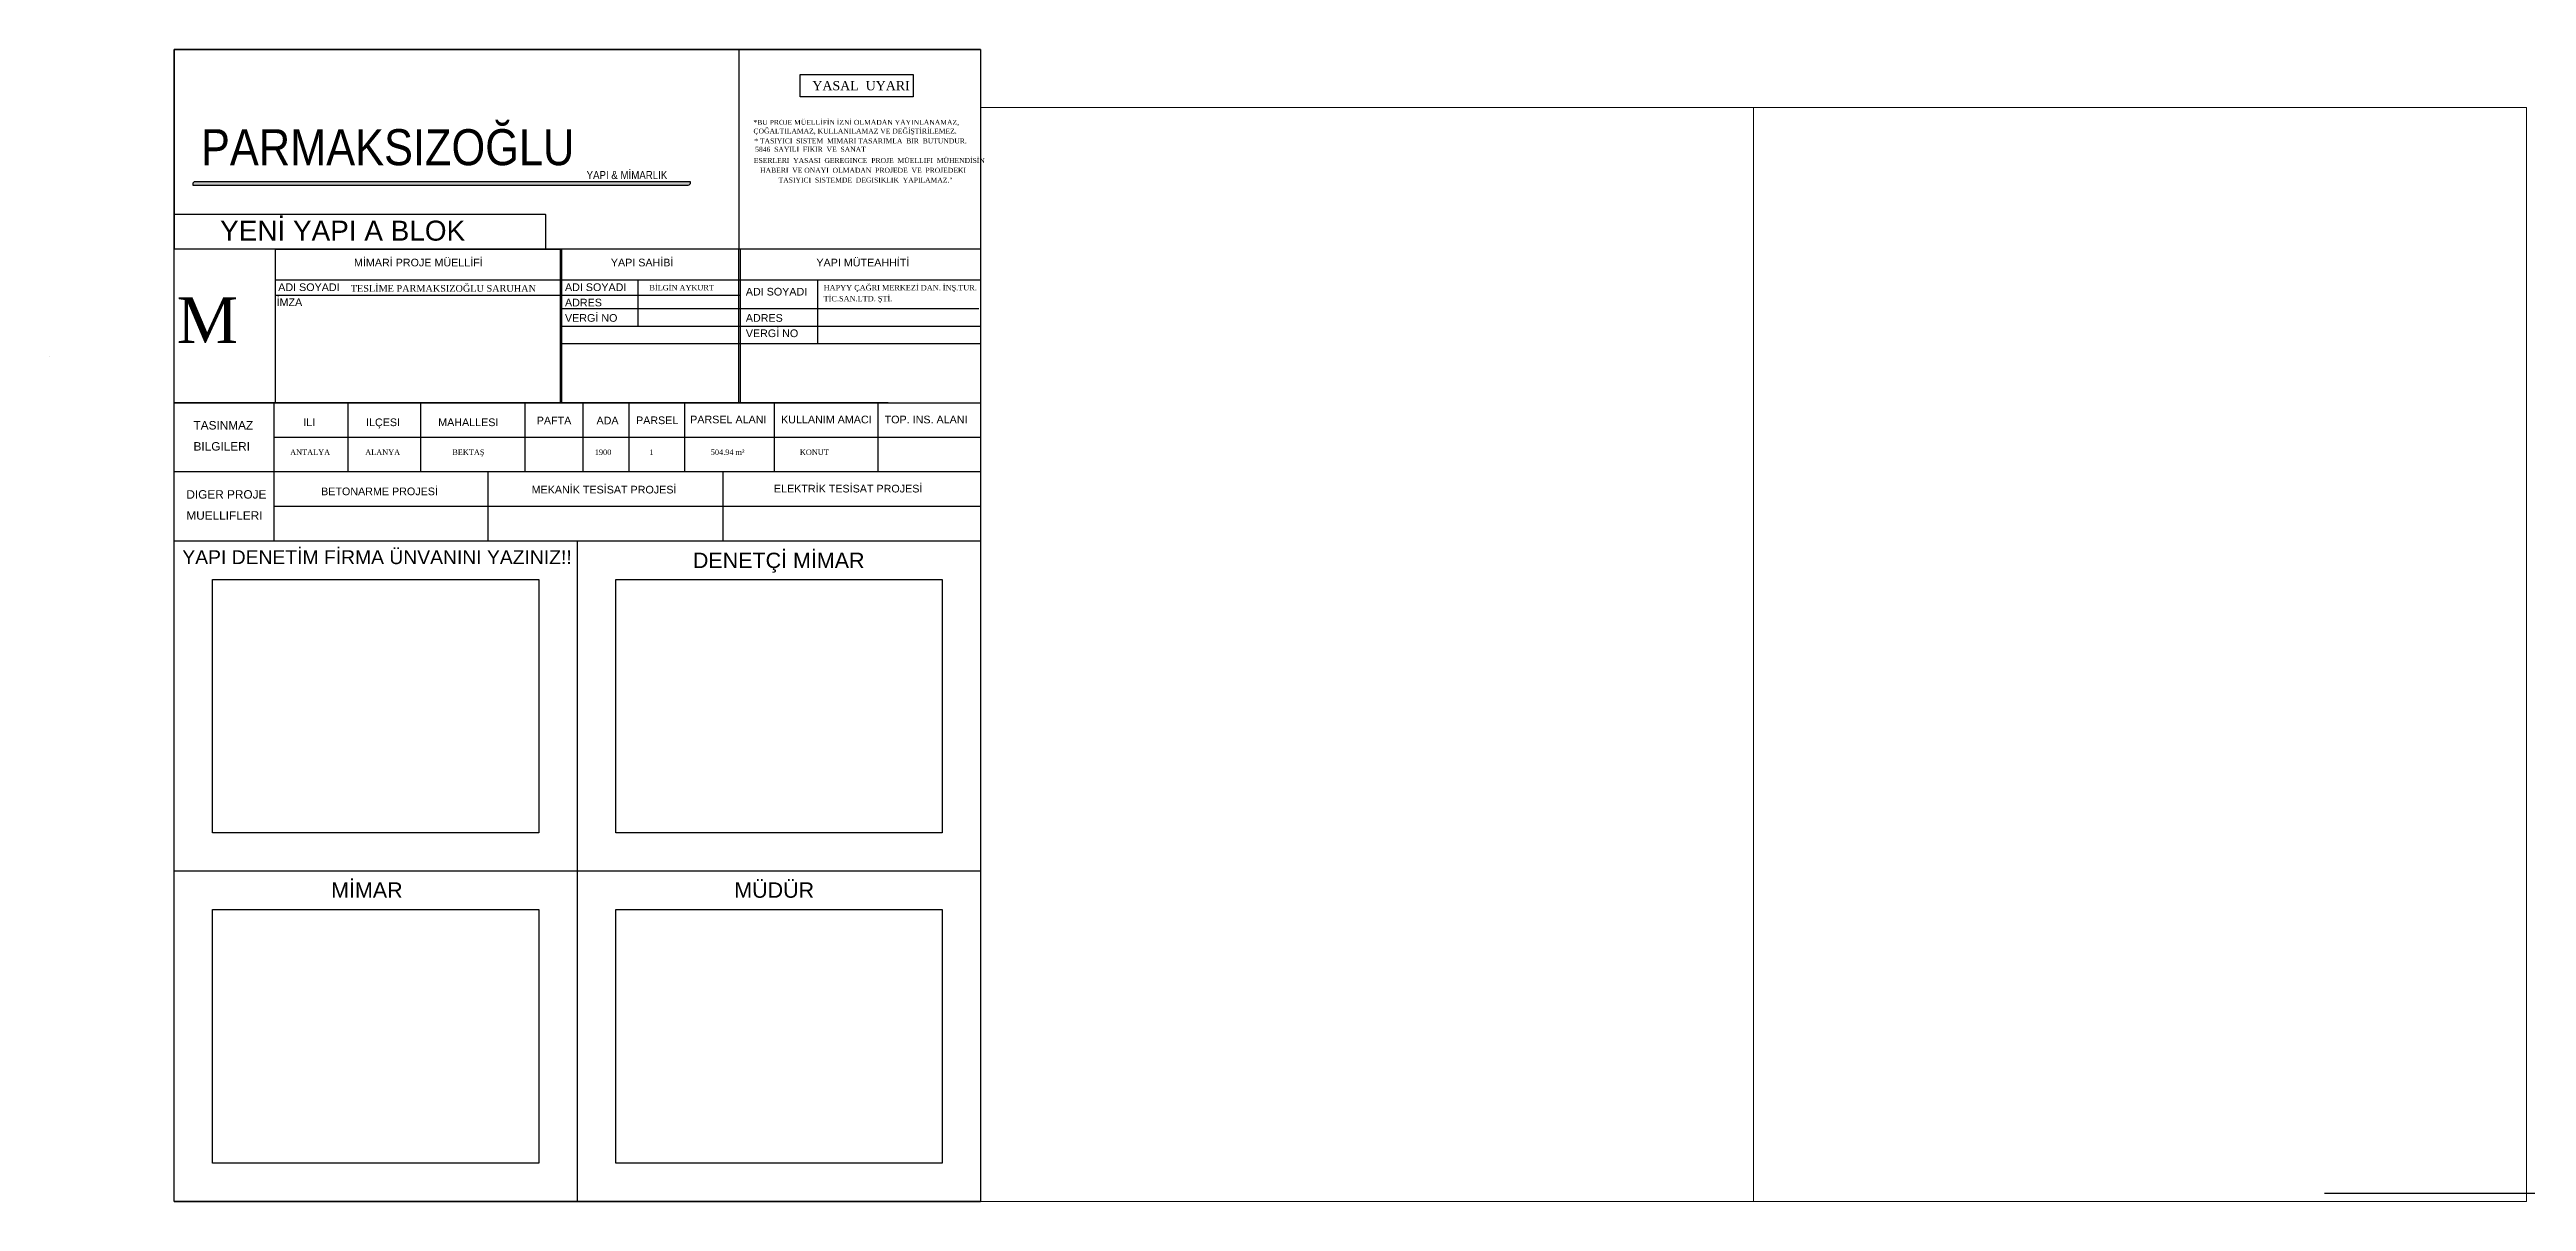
# Model space of a CAD drawing. Header units: millimetres. Extents: x 708 to 46452, y -4963 to 3960.
# Drawn here: x 718 to 3944, y 1328 to 2828 of the extents above; entities that cross this region are included whole.
import ezdxf

# ---------------------------------------------------------------- set-up
doc = ezdxf.new("R2010")
doc.units = ezdxf.units.MM
for name, color, linetype, lineweight in [('10', 134, 'Continuous', 0), ('20', 1, 'Continuous', 0), ('Çerçeve', 8, 'Continuous', 30)]:
    doc.layers.add(name, color=color, linetype=linetype, lineweight=lineweight)
for name, color, linetype in [('DUVARTARAMA', 7, 'Continuous'), ('KAPAK', 7, 'Continuous'), ('TP-DUVAR', 210, 'Continuous')]:
    doc.layers.add(name, color=color, linetype=linetype)
doc.styles.add('GENERATED_STYLE_2', font='times.ttf')
doc.styles.add('LEVENT', font='times.ttf', dxfattribs={"height": 11})
doc.styles.get("Standard").update_dxf_attribs({"font": 'arial.ttf'})
doc.styles.add('STYLE1', font='times.ttf', dxfattribs={"width": 0.8, "height": 12.5})
doc.styles.add('YAZI', font='arial.ttf', dxfattribs={"height": 34})
picture_1 = doc.add_image_def('image1.jpg', size_in_pixel=(1240, 1755))
picture_2 = doc.add_image_def('image2.jpg', size_in_pixel=(1240, 1755))

# ---------------------------------------------------------------- blocks, each defined once
blk = doc.blocks.new('17')
at = {"layer": 'KAPAK', "color": 7, "linetype": 'Continuous', "true_color": 0x000007}
for p, q in [((-96.8, -33358.9), (953.2, -33358.9)), ((-96.8, -34858.9), (-96.8, -33358.9)), ((953.2, -33358.9), (953.2, -34858.9)), ((953.2, -34858.9), (-96.8, -34858.9))]:
    blk.add_line(p, q, dxfattribs=at)

msp = doc.modelspace()

# ---------------------------------------------------------------- hatches: boundary and pattern name
at = {"layer": 'DUVARTARAMA'}
h = msp.add_hatch(color=256, dxfattribs=at)
h.dxf.hatch_style = 1
edge = h.paths.add_edge_path()
edge.add_line((908.225, 2655.919), (1552.381, 2655.919))
edge.add_line((1552.381, 2655.919), (1552.381, 2654.003))
edge.add_arc((1549.115, 2654.003), 3.265, -90, 0, ccw=False)
edge.add_line((1549.115, 2650.737), (904.96, 2650.737))
edge.add_line((904.96, 2650.737), (904.96, 2652.653))
edge.add_arc((908.225, 2652.653), 3.265, 90, 180, ccw=False)

# ---------------------------------------------------------------- linework, layer by layer
for p, q in [((1011.885, 2567.644), (1011.885, 2527.644)), ((1011.885, 2567.644), (1385.315, 2567.644)), ((1615.216, 2567.644), (1615.216, 2367.644)), ((1617.216, 2567.644), (1615.216, 2567.644)), ((1617.216, 2567.644), (1617.216, 2367.644)), ((1011.885, 2527.644), (1930.315, 2527.644)), ((1484.213, 2527.644), (1484.213, 2467.644)), ((1718.204, 2527.644), (1718.204, 2444.991)), ((1011.885, 2507.644), (1617.216, 2507.644)), ((1383.315, 2490.298), (1928.315, 2490.298)), ((1385.315, 2467.644), (1930.315, 2467.644)), ((1385.315, 2444.991), (1930.315, 2444.991)), ((880.315, 2367.644), (1930.315, 2367.644)), ((1930.315, 2277.644), (880.315, 2277.644)), ((1930.315, 2187.644), (880.315, 2187.644)), ((1930.315, 2187.644), (1930.315, 1327.644)), ((1930.315, 1757.644), (880.315, 1757.644))]:
    msp.add_line(p, q)
msp.add_lwpolyline([(908.225, 2655.919), (1552.381, 2655.919), (1552.381, 2654.003, -0.41421356), (1549.115, 2650.737), (904.96, 2650.737), (904.96, 2652.653, -0.41421356)], format="xyb", close=True)
for points in [[(1930.315, 1327.644), (880.315, 1327.644), (880.315, 2187.644)], [(1405.315, 1327.644), (1405.315, 2187.644)]]:
    msp.add_lwpolyline(points)
for points in [[(1355.315, 2137.644), (1355.315, 1807.644), (930.315, 1807.644), (930.315, 2137.644)], [(1880.315, 2137.644), (1880.315, 1807.644), (1455.315, 1807.644), (1455.315, 2137.644)], [(1355.315, 1707.644), (1355.315, 1377.644), (930.315, 1377.644), (930.315, 1707.644)], [(1880.315, 1707.644), (1880.315, 1377.644), (1455.315, 1377.644), (1455.315, 1707.644)]]:
    msp.add_lwpolyline(points, close=True)
at = {"layer": 'KAPAK', "color": 7, "linetype": 'Continuous', "true_color": 0x000007}
for p, q in [((1930.315, 2827.644), (880.315, 2827.644)), ((880.315, 2827.644), (880.315, 2567.644)), ((1695.295, 2795.133), (1842.563, 2795.133)), ((1695.295, 2765.983), (1695.295, 2795.133)), ((1842.563, 2795.133), (1842.563, 2765.983)), ((1842.563, 2765.983), (1695.295, 2765.983)), ((1930.315, 2567.644), (880.315, 2567.644)), ((1011.885, 2567.644), (1011.885, 2367.644)), ((1383.315, 2367.644), (1383.315, 2567.644)), ((1385.315, 2367.644), (1385.315, 2567.644)), ((880.315, 1327.644), (1930.315, 1327.644))]:
    msp.add_line(p, q, dxfattribs=at)
at = {"layer": 'KAPAK', "ltscale": 3, "true_color": 0x000000}
for p, q in [((1616.216, 2567.644), (1616.216, 2827.644)), ((1810.315, 2367.644), (880.315, 2367.644)), ((1010.315, 2187.644), (1010.315, 2367.644)), ((1106.84, 2277.644), (1106.84, 2367.644)), ((1201.664, 2277.644), (1201.664, 2367.644)), ((1337.429, 2277.644), (1337.429, 2367.644)), ((1413.108, 2277.644), (1413.108, 2367.644)), ((1472.878, 2277.644), (1472.878, 2367.644)), ((1545.294, 2277.644), (1545.294, 2367.644)), ((1662.147, 2277.644), (1662.147, 2367.644)), ((1797.017, 2277.644), (1797.017, 2367.644)), ((1930.315, 2322.644), (1010.315, 2322.644)), ((1289.147, 2187.644), (1289.147, 2277.644)), ((1595.025, 2187.644), (1595.025, 2277.644)), ((1930.315, 2232.644), (1010.315, 2232.644))]:
    msp.add_line(p, q, dxfattribs=at)
at = {"layer": 'KAPAK', "ltscale": 3}
msp.add_lwpolyline([(1364.29, 2567.644), (1364.29, 2612.144, 0.41421356), (1363.79, 2612.644), (880.315, 2612.644)], format="xyb", dxfattribs=at)
at = {"layer": 'TP-DUVAR'}
msp.add_lwpolyline([(717.991, 2427.493), (717.991, 2427.493)], close=True, dxfattribs=at)
at = {"layer": 'Çerçeve'}
msp.add_line((3680.496, 1338.558), (20864.937, 1338.558), dxfattribs=at)

# ---------------------------------------------------------------- block references
at = {"layer": 'KAPAK', "true_color": 0x000000}
msp.add_blockref('17', (977.075, 36186.559), dxfattribs=at)

# ---------------------------------------------------------------- texts
at = {"color": 7, "attachment_point": 7, "style": 'YAZI'}
for s, insert, char_height, width in [('{\\fAudiowide|b0|i0|c162|p2;\\W0.9;\\C0;PARMAKSIZOĞLU}', (915.204, 2676.361), 46.90918, 595.17952), ('{\\fAudiowide|b0|i0|c162|p2;\\W0.9;\\C0;YAPI & MİMARLIK}', (1417.384, 2658.839), 10.47431, 132.89714)]:
    msp.add_mtext(s, dxfattribs=dict(at, insert=insert, char_height=char_height, width=width))
at = {"layer": '10', "linetype": 'Continuous', "style": 'GENERATED_STYLE_2'}
for s, height, p in [('TESLİME PARMAKSIZOĞLU SARUHAN', 8.81341, (1110.263, 2512.216)), ('BİLGİN AYKURT', 7.05073, (1499.183, 2514.03)), ('HAPYY ÇAĞRI MERKEZİ DAN. İNŞ.TUR. ', 7.05073, (1726.052, 2514.03)), ('TİC.SAN.LTD. ŞTİ.', 7.05073, (1726.052, 2499.779)), ('ANTALYA', 7.0507, (1031.316, 2299.818)), ('ALANYA', 7.0507, (1129.092, 2299.818)), ('BEKTAŞ', 7.0507, (1242.496, 2299.818)), ('1900', 7.0507, (1428.028, 2299.818)), ('1', 7.051, (1498.956, 2299.818)), ('504.94 m²', 7.0507, (1579.081, 2299.818)), ('KONUT', 7.0507, (1695.15, 2299.818))]:
    msp.add_text(s, height=height, dxfattribs=at).set_placement(p)
at = {"layer": 'KAPAK', "color": 7, "true_color": 0x000007}
for s, height, style, p in [('YASAL  UYARI', 12, 'LEVENT', (1711.355, 2774.612)), ('ÇOĞALTILAMAZ, KULLANILAMAZ VE DEĞİŞTİRİLEMEZ.', 6.48, 'LEVENT', (1634.652, 2718.264)), ('*BU PROJE MÜELLİFİN İZNİ OLMADAN YAYINLANAMAZ, ', 6.48, 'LEVENT', (1634.652, 2729.625)), ('      * TASIYICI  SISTEM  MIMARI TASARIMLA  BIR  BUTUNDUR. ', 6.48, 'LEVENT', (1620.823, 2705.42)), ('ESERLERI  YASASI  GEREGINCE  PROJE  MÜELLIFI  MÜHENDİSİN  ', 6.48, 'LEVENT', (1635.282, 2679.947)), (' 5846  SAYILI  FIKIR  VE  SANAT  ', 6.48, 'LEVENT', (1634.462, 2694.544)), ('HABERI  VE ONAYI  OLMADAN  PROJEDE  VE  PROJEDEKI  ', 6.48, 'LEVENT', (1643.404, 2667.198)), ('TASIYICI  SISTEMDE  DEGISIKLIK  YAPILAMAZ."', 6.48, 'LEVENT', (1667.423, 2654.449)), ('M', 59.5, 'STYLE1', (883.729, 2445.474))]:
    msp.add_text(s, height=height, dxfattribs=dict(at, style=style)).set_placement(p)
at = {"layer": 'KAPAK', "ltscale": 2, "true_color": 0x000000}
for s, height, p in [('YENİ YAPI A BLOK', 26.01828, (940.101, 2578.818)), ('MİMARİ PROJE MÜELLİFİ', 10, (1114.469, 2545.275)), ('YAPI SAHİBİ', 10, (1448.948, 2545.275)), ('YAPI MÜTEAHHİTİ', 10, (1716.621, 2545.275)), ('ADI SOYADI', 10, (1015.791, 2513.168)), ('ADI SOYADI', 10, (1389.221, 2513.168)), ('ADI SOYADI', 10, (1624.721, 2507.33)), ('İMZA', 10, (1013.657, 2493.634)), ('ADRES', 10, (1389.221, 2493.168)), ('VERGİ NO', 10, (1389.221, 2473.168)), ('ADRES', 10, (1624.721, 2473.168)), ('VERGİ NO', 10, (1624.721, 2453.168)), ('TASINMAZ', 11, (905.505, 2332.85)), ('ILI', 10, (1048.412, 2337.261)), ('ILÇESI', 10, (1130.136, 2337.261)), ('MAHALLESI', 10, (1224.126, 2337.261)), ('PAFTA', 10, (1352.456, 2339.582)), ('ADA', 10, (1430.282, 2339.582)), ('PARSEL', 10, (1481.759, 2339.853)), ('PARSEL ALANI', 10, (1552.25, 2340.882)), ('KULLANIM AMACI', 10, (1670.647, 2340.882)), ('TOP. INS. ALANI', 10, (1805.517, 2340.882)), ('BILGILERI', 11, (905.505, 2305.425)), ('BETONARME PROJESİ', 10, (1071.64, 2247.261)), ('MEKANİK TESİSAT PROJESİ', 10, (1345.788, 2249.582)), ('ELEKTRİK TESİSAT PROJESİ', 10, (1661.362, 2250.882)), ('DIGER PROJE', 11, (896.219, 2242.85)), ('MUELLIFLERI', 11, (896.219, 2215.425)), ('YAPI DENETİM FİRMA ÜNVANINI YAZINIZ!!', 18, (890.911, 2157.601)), ('DENETÇİ MİMAR', 20, (1555.822, 2152.445)), ('MİMAR', 20, (1084.7, 1723.145)), ('MÜDÜR', 20, (1609.7, 1723.145))]:
    msp.add_text(s, height=height, dxfattribs=at).set_placement(p)

# ---------------------------------------------------------------- pictures from other files: only their frames are drawn
at = {"layer": '20'}
image = msp.add_image(picture_1, insert=(1930.315, 1327.644), size_in_units=(1006.631, 1424.708), dxfattribs=at)
image.dxf.flags = 7
image = msp.add_image(picture_2, insert=(2936.946, 1327.644), size_in_units=(1006.631, 1424.708), dxfattribs=at)
image.dxf.flags = 7
image = msp.add_image(picture_2, insert=(2936.946, 1327.644), size_in_units=(0.000000000394, 0.000000000557), dxfattribs=at)
image.dxf.flags = 7

doc.saveas('drawing.dxf')
